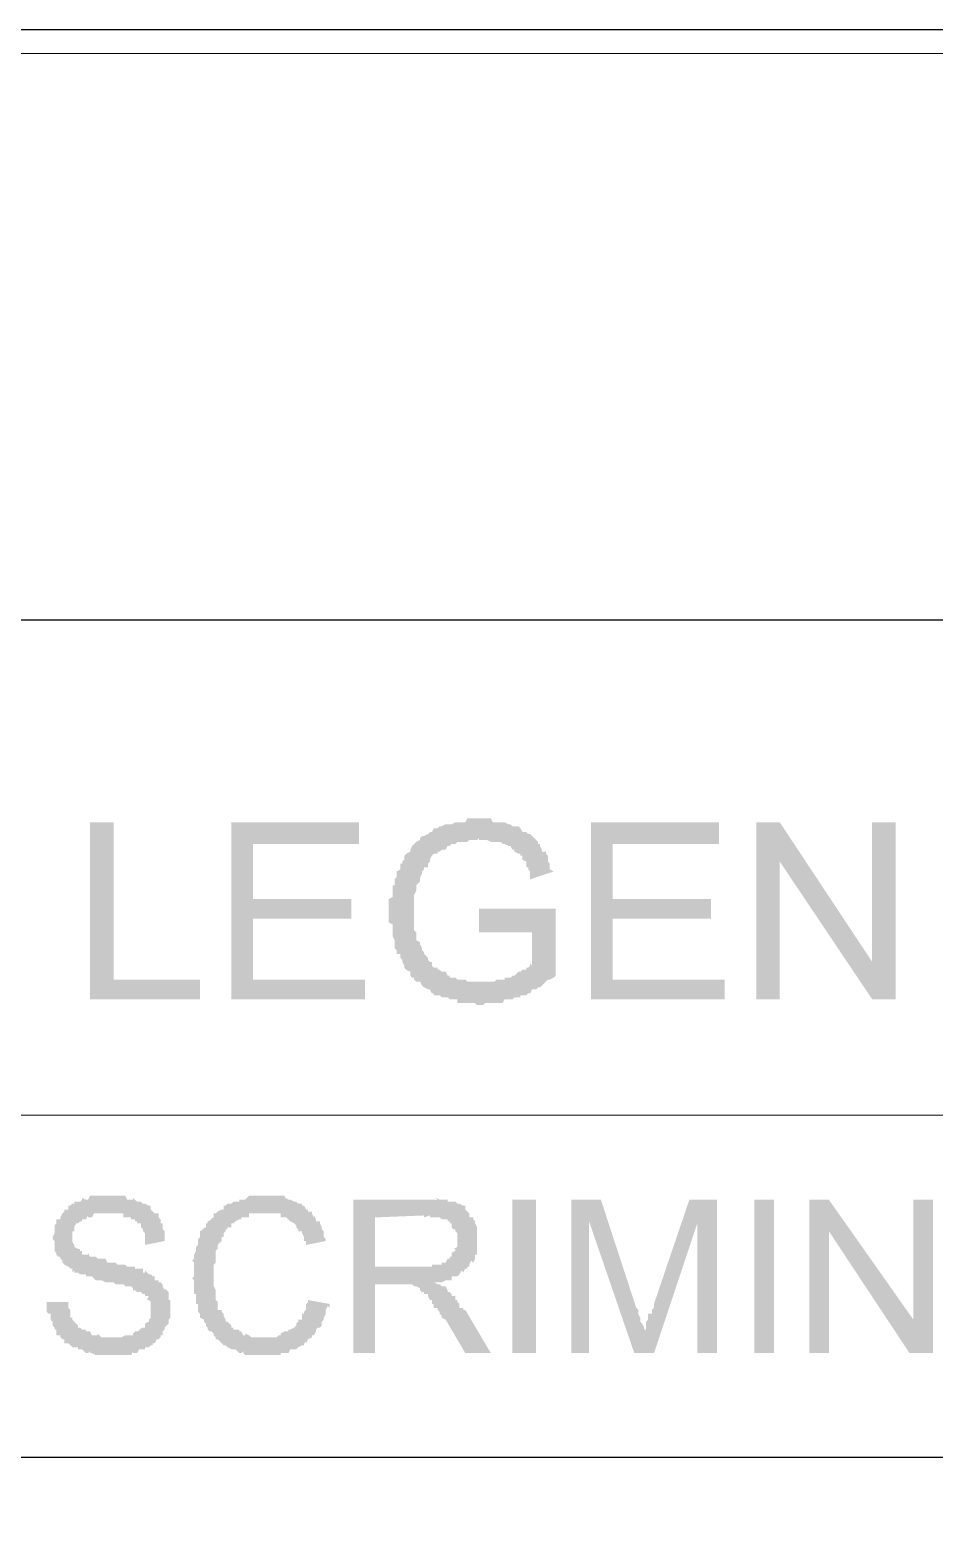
# Model space of a CAD drawing. Header units: millimetres. Extents: x 3240 to 3412, y 1366 to 1426.
# Drawn here: x 3314.237 to 3315.758, y 1423.119 to 1425.639 of the extents above; entities that cross this region are included whole.
import ezdxf
from ezdxf.xclip import XClip

# ---------------------------------------------------------------- set-up
doc = ezdxf.new("R2010")
doc.units = ezdxf.units.MM

# ---------------------------------------------------------------- blocks, each defined once
blk = doc.blocks.new('MFF24880')
at = {"color": 7, "linetype": 'Continuous', "lineweight": 5, "true_color": 0x000007}
blk.add_lwpolyline([(840.081, 0.132), (0, 0.132), (0, 271.14), (14.885, 297.139), (14.885, 594.08), (840.081, 594.08)], close=True, dxfattribs=at)

msp = doc.modelspace()

# ---------------------------------------------------------------- hatches: boundary and pattern name
at = {"true_color": 0x000007}
for points in [[(3314.3377, 1424.0085), (3314.3377, 1424.3062), (3314.3774, 1424.3062), (3314.3774, 1424.0416), (3314.5229, 1424.0416), (3314.5229, 1424.0085)], [(3314.5758, 1424.0085), (3314.5758, 1424.3062), (3314.7908, 1424.3062), (3314.7908, 1424.2698), (3314.6122, 1424.2698), (3314.6122, 1424.1772), (3314.7776, 1424.1772), (3314.7776, 1424.1442), (3314.6122, 1424.1442), (3314.6122, 1424.0416), (3314.8008, 1424.0416), (3314.8008, 1424.0085)], [(3314.9926, 1424.121), (3314.9926, 1424.1607), (3315.1216, 1424.1607), (3315.1216, 1424.0482), (3315.1183, 1424.0449), (3315.1117, 1424.0416), (3315.1084, 1424.0416), (3315.1051, 1424.0383), (3315.0985, 1424.0317), (3315.0951, 1424.0284), (3315.0918, 1424.0284), (3315.0885, 1424.0251), (3315.0819, 1424.0251), (3315.0786, 1424.0185), (3315.0753, 1424.0185), (3315.072, 1424.0151), (3315.0654, 1424.0151), (3315.0621, 1424.0151), (3315.0621, 1424.0118), (3315.0588, 1424.0118), (3315.0521, 1424.0118), (3315.0488, 1424.0085), (3315.0455, 1424.0085), (3315.0422, 1424.0085), (3315.0356, 1424.0085), (3315.0323, 1424.0019), (3315.029, 1424.0019), (3315.0224, 1424.0019), (3315.0191, 1424.0019), (3315.0158, 1424.0019), (3315.0125, 1424.0019), (3315.0058, 1424.0019), (3315.0025, 1424.0019), (3314.9992, 1423.9986), (3314.9926, 1423.9986), (3314.9893, 1423.9986), (3314.986, 1424.0019), (3314.9827, 1424.0019), (3314.9761, 1424.0019), (3314.9728, 1424.0019), (3314.9694, 1424.0019), (3314.9661, 1424.0019), (3314.9595, 1424.0019), (3314.9562, 1424.0019), (3314.9562, 1424.0085), (3314.9529, 1424.0085), (3314.9463, 1424.0085), (3314.943, 1424.0085), (3314.9397, 1424.0118), (3314.9364, 1424.0118), (3314.9298, 1424.0118), (3314.9264, 1424.0151), (3314.9231, 1424.0151), (3314.9165, 1424.0151), (3314.9165, 1424.0185), (3314.9132, 1424.0185), (3314.9099, 1424.0251), (3314.9066, 1424.0251), (3314.9, 1424.0284), (3314.8967, 1424.0317), (3314.8934, 1424.0383), (3314.8868, 1424.0383), (3314.8834, 1424.0416), (3314.8834, 1424.0449), (3314.8801, 1424.0449), (3314.8768, 1424.0482), (3314.8768, 1424.0548), (3314.8702, 1424.0581), (3314.8669, 1424.0615), (3314.8669, 1424.0648), (3314.8636, 1424.0714), (3314.8636, 1424.0747), (3314.8603, 1424.078), (3314.8603, 1424.0846), (3314.8537, 1424.0846), (3314.8537, 1424.0879), (3314.8537, 1424.0912), (3314.8504, 1424.0945), (3314.8504, 1424.1011), (3314.8504, 1424.1045), (3314.8504, 1424.1078), (3314.8471, 1424.1144), (3314.8471, 1424.1177), (3314.8471, 1424.121), (3314.8471, 1424.1243), (3314.8471, 1424.1309), (3314.8471, 1424.1342), (3314.8404, 1424.1375), (3314.8404, 1424.1442), (3314.8404, 1424.1475), (3314.8404, 1424.1508), (3314.8404, 1424.1541), (3314.8404, 1424.1607), (3314.8404, 1424.164), (3314.8404, 1424.1673), (3314.8404, 1424.1706), (3314.8404, 1424.1772), (3314.8471, 1424.1805), (3314.8471, 1424.1838), (3314.8471, 1424.1905), (3314.8471, 1424.1938), (3314.8471, 1424.1971), (3314.8471, 1424.2004), (3314.8504, 1424.2004), (3314.8504, 1424.207), (3314.8504, 1424.2103), (3314.8537, 1424.2136), (3314.8537, 1424.2202), (3314.8537, 1424.2235), (3314.8603, 1424.2268), (3314.8603, 1424.2302), (3314.8603, 1424.2368), (3314.8636, 1424.2368), (3314.8636, 1424.2401), (3314.8669, 1424.2434), (3314.8669, 1424.25), (3314.8702, 1424.2533), (3314.8768, 1424.2566), (3314.8768, 1424.2599), (3314.8801, 1424.2665), (3314.8834, 1424.2698), (3314.8868, 1424.2732), (3314.8934, 1424.2765), (3314.8934, 1424.2798), (3314.8967, 1424.2831), (3314.9, 1424.2831), (3314.9066, 1424.2864), (3314.9099, 1424.2897), (3314.9132, 1424.2897), (3314.9165, 1424.2963), (3314.9231, 1424.2963), (3314.9264, 1424.2996), (3314.9298, 1424.2996), (3314.9364, 1424.3029), (3314.9397, 1424.3029), (3314.943, 1424.3029), (3314.9463, 1424.3029), (3314.9529, 1424.3062), (3314.9562, 1424.3062), (3314.9595, 1424.3062), (3314.9661, 1424.3062), (3314.9694, 1424.3062), (3314.9728, 1424.3128), (3314.9761, 1424.3128), (3314.9827, 1424.3128), (3314.986, 1424.3128), (3314.9893, 1424.3128), (3314.9926, 1424.3128), (3314.9992, 1424.3128), (3315.0025, 1424.3128), (3315.0058, 1424.3128), (3315.0125, 1424.3128), (3315.0158, 1424.3062), (3315.0191, 1424.3062), (3315.0224, 1424.3062), (3315.029, 1424.3062), (3315.0323, 1424.3062), (3315.0356, 1424.3062), (3315.0422, 1424.3029), (3315.0389, 1424.3029), (3315.0455, 1424.3029), (3315.0488, 1424.2996), (3315.0521, 1424.2996), (3315.0588, 1424.2996), (3315.0621, 1424.2963), (3315.0654, 1424.2897), (3315.072, 1424.2897), (3315.0753, 1424.2864), (3315.0786, 1424.2864), (3315.0819, 1424.2831), (3315.0885, 1424.2765), (3315.0918, 1424.2732), (3315.0918, 1424.2698), (3315.0951, 1424.2698), (3315.0951, 1424.2665), (3315.0985, 1424.2599), (3315.0985, 1424.2566), (3315.1051, 1424.2566), (3315.1051, 1424.2533), (3315.1084, 1424.25), (3315.1084, 1424.2434), (3315.1084, 1424.2401), (3315.1117, 1424.2368), (3315.1117, 1424.2302), (3315.1117, 1424.2268), (3315.1183, 1424.2235), (3315.0786, 1424.2103), (3315.0786, 1424.2202), (3315.0786, 1424.2235), (3315.0753, 1424.2268), (3315.0753, 1424.2302), (3315.072, 1424.2302), (3315.072, 1424.2368), (3315.072, 1424.2401), (3315.0654, 1424.2434), (3315.0654, 1424.25), (3315.0621, 1424.25), (3315.0621, 1424.2533), (3315.0588, 1424.2533), (3315.0521, 1424.2566), (3315.0521, 1424.2599), (3315.0488, 1424.2599), (3315.0455, 1424.2665), (3315.0422, 1424.2665), (3315.0356, 1424.2698), (3315.0323, 1424.2698), (3315.029, 1424.2732), (3315.0224, 1424.2732), (3315.0191, 1424.2732), (3315.0158, 1424.2732), (3315.0125, 1424.2732), (3315.0058, 1424.2765), (3315.0025, 1424.2765), (3314.9992, 1424.2765), (3314.9926, 1424.2765), (3314.9926, 1424.2798), (3314.9893, 1424.2765), (3314.986, 1424.2765), (3314.9827, 1424.2765), (3314.9761, 1424.2765), (3314.9728, 1424.2732), (3314.9694, 1424.2732), (3314.9661, 1424.2732), (3314.9595, 1424.2732), (3314.9562, 1424.2732), (3314.9529, 1424.2698), (3314.9463, 1424.2698), (3314.943, 1424.2665), (3314.9397, 1424.2665), (3314.9364, 1424.2599), (3314.9298, 1424.2599), (3314.9264, 1424.2566), (3314.9231, 1424.2566), (3314.9231, 1424.2533), (3314.9165, 1424.2533), (3314.9132, 1424.25), (3314.9099, 1424.2434), (3314.9099, 1424.2401), (3314.9066, 1424.2368), (3314.9066, 1424.2302), (3314.9, 1424.2302), (3314.9, 1424.2268), (3314.8967, 1424.2235), (3314.8967, 1424.2202), (3314.8934, 1424.2136), (3314.8934, 1424.2103), (3314.8934, 1424.207), (3314.8868, 1424.2004), (3314.8868, 1424.1971), (3314.8868, 1424.1938), (3314.8868, 1424.1905), (3314.8834, 1424.1838), (3314.8834, 1424.1805), (3314.8834, 1424.1772), (3314.8834, 1424.1706), (3314.8834, 1424.1673), (3314.8834, 1424.164), (3314.8834, 1424.1607), (3314.8834, 1424.1541), (3314.8834, 1424.1508), (3314.8834, 1424.1475), (3314.8834, 1424.1442), (3314.8834, 1424.1375), (3314.8834, 1424.1342), (3314.8834, 1424.1309), (3314.8834, 1424.1243), (3314.8868, 1424.121), (3314.8868, 1424.1177), (3314.8868, 1424.1144), (3314.8868, 1424.1078), (3314.8934, 1424.1045), (3314.8934, 1424.1011), (3314.8967, 1424.0945), (3314.8967, 1424.0912), (3314.9, 1424.0879), (3314.9, 1424.0846), (3314.9066, 1424.078), (3314.9066, 1424.0747), (3314.9099, 1424.0714), (3314.9132, 1424.0714), (3314.9132, 1424.0648), (3314.9165, 1424.0615), (3314.9231, 1424.0615), (3314.9231, 1424.0581), (3314.9264, 1424.0581), (3314.9298, 1424.0548), (3314.9364, 1424.0548), (3314.9397, 1424.0482), (3314.943, 1424.0482), (3314.943, 1424.0449), (3314.9463, 1424.0449), (3314.9529, 1424.0449), (3314.9562, 1424.0416), (3314.9595, 1424.0416), (3314.9661, 1424.0416), (3314.9694, 1424.0416), (3314.9728, 1424.0383), (3314.9761, 1424.0383), (3314.9827, 1424.0383), (3314.986, 1424.0383), (3314.9893, 1424.0383), (3314.9926, 1424.0383), (3314.9992, 1424.0383), (3315.0025, 1424.0383), (3315.0058, 1424.0383), (3315.0125, 1424.0383), (3315.0158, 1424.0383), (3315.0191, 1424.0383), (3315.0224, 1424.0416), (3315.029, 1424.0416), (3315.0323, 1424.0416), (3315.0356, 1424.0416), (3315.0356, 1424.0449), (3315.0422, 1424.0449), (3315.0455, 1424.0449), (3315.0488, 1424.0482), (3315.0521, 1424.0482), (3315.0588, 1424.0548), (3315.0621, 1424.0548), (3315.0654, 1424.0581), (3315.072, 1424.0581), (3315.072, 1424.0615), (3315.0753, 1424.0615), (3315.0786, 1424.0648), (3315.0786, 1424.0681), (3315.0819, 1424.0648), (3315.0819, 1424.121)], [(3315.1811, 1424.0085), (3315.1811, 1424.3062), (3315.3962, 1424.3062), (3315.3962, 1424.2698), (3315.2175, 1424.2698), (3315.2175, 1424.1772), (3315.3829, 1424.1772), (3315.3829, 1424.1442), (3315.2175, 1424.1442), (3315.2175, 1424.0416), (3315.4061, 1424.0416), (3315.4061, 1424.0085)], [(3315.459, 1424.0085), (3315.459, 1424.3062), (3315.4987, 1424.3062), (3315.6542, 1424.0714), (3315.6542, 1424.3062), (3315.6939, 1424.3062), (3315.6939, 1424.0085), (3315.6542, 1424.0085), (3315.4987, 1424.2401), (3315.4987, 1424.0085)], [(3314.2649, 1423.4991), (3314.3013, 1423.4991), (3314.3013, 1423.4958), (3314.3013, 1423.4892), (3314.298, 1423.4925), (3314.3046, 1423.4859), (3314.3046, 1423.4826), (3314.3046, 1423.4793), (3314.3046, 1423.4727), (3314.3079, 1423.4727), (3314.3079, 1423.4694), (3314.3112, 1423.4661), (3314.3178, 1423.4594), (3314.3178, 1423.4561), (3314.3211, 1423.4561), (3314.3244, 1423.4528), (3314.331, 1423.4528), (3314.331, 1423.4495), (3314.3344, 1423.4495), (3314.3377, 1423.4495), (3314.341, 1423.4429), (3314.3476, 1423.4429), (3314.3509, 1423.4429), (3314.3509, 1423.4462), (3314.3542, 1423.4429), (3314.3575, 1423.4396), (3314.3641, 1423.4396), (3314.3674, 1423.4396), (3314.3707, 1423.4396), (3314.3774, 1423.4396), (3314.374, 1423.4396), (3314.3807, 1423.4396), (3314.384, 1423.4396), (3314.3873, 1423.4396), (3314.3939, 1423.4396), (3314.3906, 1423.4396), (3314.3972, 1423.4429), (3314.4005, 1423.4429), (3314.4071, 1423.4429), (3314.4104, 1423.4429), (3314.4104, 1423.4462), (3314.4137, 1423.4495), (3314.417, 1423.4495), (3314.4237, 1423.4528), (3314.4204, 1423.4528), (3314.427, 1423.4561), (3314.4303, 1423.4561), (3314.4303, 1423.4594), (3314.4303, 1423.4627), (3314.4369, 1423.4661), (3314.4369, 1423.4694), (3314.4402, 1423.4727), (3314.4402, 1423.476), (3314.4402, 1423.4793), (3314.4402, 1423.4826), (3314.4402, 1423.4859), (3314.4402, 1423.4892), (3314.4402, 1423.4958), (3314.4402, 1423.4991), (3314.4369, 1423.5024), (3314.4336, 1423.5024), (3314.4369, 1423.5091), (3314.4303, 1423.5091), (3314.4303, 1423.5124), (3314.427, 1423.5124), (3314.4237, 1423.5157), (3314.417, 1423.5157), (3314.4137, 1423.519), (3314.4104, 1423.519), (3314.4104, 1423.5223), (3314.4071, 1423.5256), (3314.4038, 1423.5256), (3314.4005, 1423.5256), (3314.3972, 1423.5256), (3314.3939, 1423.5289), (3314.3873, 1423.5289), (3314.384, 1423.5289), (3314.3807, 1423.5289), (3314.3774, 1423.5322), (3314.3707, 1423.5322), (3314.3641, 1423.5322), (3314.3575, 1423.5355), (3314.3542, 1423.5355), (3314.3509, 1423.5355), (3314.3476, 1423.5355), (3314.341, 1423.5421), (3314.3377, 1423.5421), (3314.3344, 1423.5421), (3314.331, 1423.5421), (3314.331, 1423.5454), (3314.3244, 1423.5454), (3314.3211, 1423.5454), (3314.3178, 1423.5487), (3314.3112, 1423.5487), (3314.3112, 1423.5521), (3314.3079, 1423.5487), (3314.3079, 1423.5554), (3314.3046, 1423.5554), (3314.3013, 1423.5587), (3314.2947, 1423.562), (3314.2914, 1423.5653), (3314.2914, 1423.5686), (3314.288, 1423.5719), (3314.288, 1423.5752), (3314.2847, 1423.5752), (3314.2814, 1423.5785), (3314.2814, 1423.5818), (3314.2781, 1423.5851), (3314.2781, 1423.5884), (3314.2781, 1423.5917), (3314.2781, 1423.5951), (3314.2781, 1423.6017), (3314.2748, 1423.605), (3314.2748, 1423.6083), (3314.2781, 1423.6149), (3314.2781, 1423.6182), (3314.2781, 1423.6215), (3314.2781, 1423.6248), (3314.2781, 1423.6281), (3314.2814, 1423.6314), (3314.2814, 1423.6347), (3314.2814, 1423.6381), (3314.288, 1423.6381), (3314.288, 1423.6414), (3314.2914, 1423.648), (3314.2947, 1423.6513), (3314.2947, 1423.6546), (3314.3013, 1423.6546), (3314.3013, 1423.6612), (3314.3046, 1423.6612), (3314.3079, 1423.6645), (3314.3112, 1423.6645), (3314.3112, 1423.6678), (3314.3178, 1423.6678), (3314.3211, 1423.6678), (3314.3244, 1423.6711), (3314.3244, 1423.6744), (3314.331, 1423.6711), (3314.3344, 1423.6711), (3314.3377, 1423.6778), (3314.341, 1423.6778), (3314.3476, 1423.6778), (3314.3509, 1423.6778), (3314.3542, 1423.6778), (3314.3575, 1423.6778), (3314.3641, 1423.6778), (3314.3674, 1423.6778), (3314.3707, 1423.6778), (3314.3774, 1423.6778), (3314.3807, 1423.6778), (3314.384, 1423.6778), (3314.3873, 1423.6778), (3314.3939, 1423.6778), (3314.3972, 1423.6778), (3314.4005, 1423.6711), (3314.4071, 1423.6711), (3314.4104, 1423.6711), (3314.4104, 1423.6744), (3314.4137, 1423.6711), (3314.417, 1423.6678), (3314.4237, 1423.6678), (3314.427, 1423.6645), (3314.4303, 1423.6645), (3314.4369, 1423.6612), (3314.4402, 1423.6612), (3314.4402, 1423.6546), (3314.4435, 1423.6513), (3314.4468, 1423.648), (3314.4534, 1423.648), (3314.4534, 1423.6414), (3314.4501, 1423.6447), (3314.4567, 1423.6381), (3314.4567, 1423.6347), (3314.4567, 1423.6314), (3314.46, 1423.6314), (3314.46, 1423.6248), (3314.46, 1423.6215), (3314.4634, 1423.6182), (3314.4634, 1423.6149), (3314.4634, 1423.6083), (3314.4634, 1423.605), (3314.4634, 1423.6017), (3314.4303, 1423.5951), (3314.4303, 1423.6017), (3314.4303, 1423.605), (3314.4303, 1423.6083), (3314.4303, 1423.6149), (3314.427, 1423.6182), (3314.427, 1423.6215), (3314.4237, 1423.6248), (3314.4237, 1423.6314), (3314.417, 1423.6314), (3314.417, 1423.6347), (3314.4137, 1423.6347), (3314.4137, 1423.6381), (3314.4104, 1423.6381), (3314.4071, 1423.6381), (3314.4071, 1423.6414), (3314.4005, 1423.6414), (3314.3972, 1423.6414), (3314.3939, 1423.6414), (3314.3939, 1423.648), (3314.3873, 1423.648), (3314.384, 1423.648), (3314.3807, 1423.648), (3314.3774, 1423.648), (3314.3707, 1423.648), (3314.3674, 1423.648), (3314.3641, 1423.648), (3314.3575, 1423.648), (3314.3542, 1423.648), (3314.3509, 1423.648), (3314.3476, 1423.648), (3314.3443, 1423.648), (3314.341, 1423.6414), (3314.3377, 1423.6414), (3314.3344, 1423.6414), (3314.3344, 1423.6447), (3314.331, 1423.6381), (3314.3244, 1423.6381), (3314.3244, 1423.6347), (3314.3211, 1423.6347), (3314.3178, 1423.6314), (3314.3145, 1423.6314), (3314.3112, 1423.6248), (3314.3112, 1423.6215), (3314.3112, 1423.6182), (3314.3079, 1423.6182), (3314.3079, 1423.6149), (3314.3079, 1423.6083), (3314.3079, 1423.605), (3314.3079, 1423.6017), (3314.3112, 1423.5951), (3314.3112, 1423.5984), (3314.3112, 1423.5917), (3314.3178, 1423.5884), (3314.3145, 1423.5884), (3314.3211, 1423.5884), (3314.3211, 1423.5851), (3314.3244, 1423.5851), (3314.3244, 1423.5785), (3314.331, 1423.5785), (3314.3344, 1423.5785), (3314.3344, 1423.5818), (3314.3377, 1423.5752), (3314.341, 1423.5752), (3314.3476, 1423.5752), (3314.3509, 1423.5719), (3314.3542, 1423.5719), (3314.3575, 1423.5719), (3314.3641, 1423.5719), (3314.3674, 1423.5653), (3314.3707, 1423.5653), (3314.3774, 1423.5653), (3314.3807, 1423.5653), (3314.384, 1423.562), (3314.3873, 1423.562), (3314.3939, 1423.562), (3314.3972, 1423.562), (3314.4005, 1423.5587), (3314.4071, 1423.5587), (3314.4104, 1423.5587), (3314.4137, 1423.5587), (3314.4137, 1423.5554), (3314.417, 1423.5554), (3314.4237, 1423.5554), (3314.4204, 1423.5554), (3314.427, 1423.5554), (3314.427, 1423.5487), (3314.4303, 1423.5487), (3314.4303, 1423.5521), (3314.4369, 1423.5454), (3314.4402, 1423.5454), (3314.4435, 1423.5421), (3314.4468, 1423.5421), (3314.4468, 1423.5355), (3314.4534, 1423.5355), (3314.4534, 1423.5322), (3314.4567, 1423.5322), (3314.46, 1423.5289), (3314.46, 1423.5256), (3314.4634, 1423.519), (3314.4634, 1423.5223), (3314.47, 1423.5157), (3314.47, 1423.5124), (3314.47, 1423.5091), (3314.47, 1423.5024), (3314.4733, 1423.5024), (3314.4733, 1423.4991), (3314.4733, 1423.4958), (3314.4733, 1423.4892), (3314.4733, 1423.4859), (3314.4733, 1423.4826), (3314.4733, 1423.4793), (3314.4733, 1423.4727), (3314.47, 1423.4694), (3314.47, 1423.4661), (3314.47, 1423.4594), (3314.47, 1423.4627), (3314.4634, 1423.4561), (3314.4634, 1423.4528), (3314.46, 1423.4495), (3314.46, 1423.4429), (3314.4567, 1423.4429), (3314.4567, 1423.4396), (3314.4534, 1423.4363), (3314.4501, 1423.4363), (3314.4468, 1423.4297), (3314.4435, 1423.4297), (3314.4435, 1423.4264), (3314.4402, 1423.4264), (3314.4369, 1423.4231), (3314.4303, 1423.4231), (3314.4303, 1423.4197), (3314.427, 1423.4197), (3314.4237, 1423.4197), (3314.4204, 1423.4197), (3314.417, 1423.4131), (3314.4137, 1423.4131), (3314.4104, 1423.4131), (3314.4104, 1423.4164), (3314.4071, 1423.4098), (3314.4005, 1423.4098), (3314.3972, 1423.4098), (3314.3939, 1423.4098), (3314.3873, 1423.4098), (3314.384, 1423.4098), (3314.3807, 1423.4098), (3314.3774, 1423.4098), (3314.3707, 1423.4098), (3314.3674, 1423.4098), (3314.3641, 1423.4098), (3314.3575, 1423.4098), (3314.3542, 1423.4098), (3314.3509, 1423.4098), (3314.3476, 1423.4098), (3314.341, 1423.4131), (3314.3377, 1423.4131), (3314.3377, 1423.4164), (3314.3344, 1423.4131), (3314.331, 1423.4131), (3314.3244, 1423.4197), (3314.3211, 1423.4197), (3314.3178, 1423.4197), (3314.3178, 1423.4231), (3314.3112, 1423.4231), (3314.3079, 1423.4231), (3314.3046, 1423.4264), (3314.3013, 1423.4297), (3314.2947, 1423.4297), (3314.2947, 1423.4363), (3314.2914, 1423.4363), (3314.288, 1423.4396), (3314.288, 1423.4429), (3314.2814, 1423.4429), (3314.2814, 1423.4495), (3314.2814, 1423.4528), (3314.2781, 1423.4528), (3314.2781, 1423.4561), (3314.2748, 1423.4594), (3314.2748, 1423.4661), (3314.2715, 1423.4694), (3314.2715, 1423.4727), (3314.2715, 1423.4793), (3314.2682, 1423.4793), (3314.2649, 1423.4826), (3314.2649, 1423.4859), (3314.2649, 1423.4892), (3314.2649, 1423.4958)], [(3314.7048, 1423.5024), (3314.7412, 1423.4958), (3314.7412, 1423.4892), (3314.7379, 1423.4925), (3314.7346, 1423.4859), (3314.7346, 1423.4826), (3314.7346, 1423.4793), (3314.7313, 1423.4727), (3314.7313, 1423.4694), (3314.728, 1423.4661), (3314.728, 1423.4594), (3314.7247, 1423.4561), (3314.7214, 1423.4561), (3314.7181, 1423.4528), (3314.7181, 1423.4495), (3314.7147, 1423.4429), (3314.7114, 1423.4429), (3314.7114, 1423.4396), (3314.7048, 1423.4363), (3314.7015, 1423.4297), (3314.7015, 1423.433), (3314.6982, 1423.4297), (3314.6982, 1423.4264), (3314.6949, 1423.4264), (3314.6883, 1423.4231), (3314.685, 1423.4197), (3314.6817, 1423.4197), (3314.6751, 1423.4197), (3314.6717, 1423.4131), (3314.6684, 1423.4131), (3314.6651, 1423.4131), (3314.6585, 1423.4131), (3314.6585, 1423.4098), (3314.6552, 1423.4098), (3314.6519, 1423.4098), (3314.6486, 1423.4098), (3314.642, 1423.4098), (3314.6387, 1423.4098), (3314.6354, 1423.4098), (3314.6321, 1423.4098), (3314.6287, 1423.4098), (3314.6254, 1423.4098), (3314.6221, 1423.4098), (3314.6188, 1423.4098), (3314.6122, 1423.4098), (3314.6089, 1423.4098), (3314.6056, 1423.4098), (3314.599, 1423.4098), (3314.5957, 1423.4131), (3314.5957, 1423.4164), (3314.5924, 1423.4131), (3314.5891, 1423.4131), (3314.5824, 1423.4197), (3314.5791, 1423.4197), (3314.5758, 1423.4197), (3314.5692, 1423.4231), (3314.5659, 1423.4264), (3314.5626, 1423.4264), (3314.5593, 1423.4297), (3314.556, 1423.433), (3314.5527, 1423.4363), (3314.5494, 1423.4363), (3314.5494, 1423.4396), (3314.5461, 1423.4429), (3314.5461, 1423.4462), (3314.5427, 1423.4495), (3314.5394, 1423.4495), (3314.5361, 1423.4528), (3314.5361, 1423.4561), (3314.5328, 1423.4594), (3314.5328, 1423.4627), (3314.5295, 1423.4661), (3314.5295, 1423.4694), (3314.5229, 1423.4727), (3314.5229, 1423.4793), (3314.5196, 1423.4826), (3314.5196, 1423.4859), (3314.5196, 1423.4892), (3314.5196, 1423.4958), (3314.5163, 1423.4958), (3314.5163, 1423.4991), (3314.5163, 1423.5024), (3314.5163, 1423.5091), (3314.5163, 1423.5124), (3314.513, 1423.5124), (3314.513, 1423.5157), (3314.513, 1423.519), (3314.513, 1423.5256), (3314.513, 1423.5289), (3314.513, 1423.5322), (3314.513, 1423.5355), (3314.5097, 1423.5388), (3314.513, 1423.5421), (3314.513, 1423.5454), (3314.513, 1423.5487), (3314.513, 1423.5554), (3314.513, 1423.5587), (3314.513, 1423.562), (3314.513, 1423.5653), (3314.5097, 1423.5686), (3314.513, 1423.5719), (3314.513, 1423.5752), (3314.513, 1423.5785), (3314.5163, 1423.5851), (3314.5163, 1423.5884), (3314.5163, 1423.5917), (3314.5196, 1423.5951), (3314.5196, 1423.6017), (3314.5196, 1423.605), (3314.5229, 1423.6083), (3314.5229, 1423.6149), (3314.5229, 1423.6182), (3314.5295, 1423.6215), (3314.5262, 1423.6215), (3314.5328, 1423.6248), (3314.5328, 1423.6314), (3314.5361, 1423.6314), (3314.5361, 1423.6347), (3314.5427, 1423.6381), (3314.5394, 1423.6381), (3314.5461, 1423.6414), (3314.5461, 1423.648), (3314.5494, 1423.648), (3314.5527, 1423.6513), (3314.5593, 1423.6546), (3314.5626, 1423.6546), (3314.5626, 1423.6612), (3314.5659, 1423.6612), (3314.5692, 1423.6645), (3314.5758, 1423.6645), (3314.5791, 1423.6678), (3314.5824, 1423.6678), (3314.5891, 1423.6678), (3314.5891, 1423.6711), (3314.5924, 1423.6711), (3314.5957, 1423.6711), (3314.599, 1423.6711), (3314.6056, 1423.6778), (3314.6089, 1423.6778), (3314.6122, 1423.6778), (3314.6188, 1423.6778), (3314.6221, 1423.6778), (3314.6254, 1423.6778), (3314.6287, 1423.6778), (3314.6354, 1423.6778), (3314.6321, 1423.6778), (3314.6387, 1423.6778), (3314.642, 1423.6778), (3314.6486, 1423.6778), (3314.6453, 1423.6778), (3314.6519, 1423.6778), (3314.6552, 1423.6778), (3314.6585, 1423.6778), (3314.6651, 1423.6778), (3314.6684, 1423.6711), (3314.6684, 1423.6744), (3314.6717, 1423.6711), (3314.6751, 1423.6711), (3314.6817, 1423.6678), (3314.685, 1423.6678), (3314.6883, 1423.6645), (3314.6949, 1423.6645), (3314.6949, 1423.6612), (3314.6982, 1423.6612), (3314.7015, 1423.6546), (3314.7048, 1423.6546), (3314.7048, 1423.6513), (3314.7114, 1423.6513), (3314.7114, 1423.648), (3314.7147, 1423.6414), (3314.7147, 1423.6447), (3314.7181, 1423.6381), (3314.7181, 1423.6347), (3314.7247, 1423.6347), (3314.7247, 1423.6314), (3314.728, 1423.6248), (3314.728, 1423.6281), (3314.728, 1423.6215), (3314.7313, 1423.6182), (3314.7313, 1423.6149), (3314.7313, 1423.6083), (3314.7346, 1423.605), (3314.7346, 1423.6017), (3314.7015, 1423.5951), (3314.7015, 1423.6017), (3314.6982, 1423.6017), (3314.6982, 1423.605), (3314.6982, 1423.6083), (3314.6949, 1423.6149), (3314.6949, 1423.6182), (3314.6883, 1423.6182), (3314.6883, 1423.6215), (3314.685, 1423.6248), (3314.685, 1423.6281), (3314.6817, 1423.6314), (3314.6751, 1423.6347), (3314.6717, 1423.6381), (3314.6684, 1423.6414), (3314.6651, 1423.6414), (3314.6585, 1423.6414), (3314.6585, 1423.648), (3314.6552, 1423.648), (3314.6519, 1423.648), (3314.6486, 1423.648), (3314.642, 1423.648), (3314.6387, 1423.648), (3314.6354, 1423.648), (3314.6321, 1423.648), (3314.6287, 1423.648), (3314.6254, 1423.648), (3314.6221, 1423.648), (3314.6188, 1423.648), (3314.6122, 1423.648), (3314.6089, 1423.648), (3314.6056, 1423.648), (3314.6056, 1423.6414), (3314.599, 1423.6414), (3314.5957, 1423.6414), (3314.5924, 1423.6414), (3314.5924, 1423.6381), (3314.5891, 1423.6381), (3314.5824, 1423.6347), (3314.5791, 1423.6314), (3314.5758, 1423.6314), (3314.5758, 1423.6248), (3314.5692, 1423.6248), (3314.5692, 1423.6215), (3314.5659, 1423.6215), (3314.5659, 1423.6182), (3314.5626, 1423.6149), (3314.5626, 1423.6083), (3314.5593, 1423.6083), (3314.5593, 1423.605), (3314.5593, 1423.6017), (3314.5527, 1423.5951), (3314.5527, 1423.5984), (3314.5527, 1423.5917), (3314.5527, 1423.5884), (3314.5494, 1423.5851), (3314.5494, 1423.5785), (3314.5494, 1423.5752), (3314.5494, 1423.5719), (3314.5494, 1423.5653), (3314.5461, 1423.562), (3314.5461, 1423.5587), (3314.5461, 1423.5554), (3314.5461, 1423.5487), (3314.5461, 1423.5454), (3314.5461, 1423.5421), (3314.5461, 1423.5355), (3314.5461, 1423.5322), (3314.5461, 1423.5289), (3314.5461, 1423.5256), (3314.5494, 1423.519), (3314.5494, 1423.5157), (3314.5494, 1423.5124), (3314.5494, 1423.5091), (3314.5494, 1423.5024), (3314.5527, 1423.4991), (3314.5527, 1423.4958), (3314.5527, 1423.4892), (3314.5527, 1423.4925), (3314.5527, 1423.4859), (3314.5593, 1423.4859), (3314.5593, 1423.4826), (3314.5626, 1423.4793), (3314.5626, 1423.4727), (3314.5626, 1423.476), (3314.5659, 1423.4694), (3314.5659, 1423.4661), (3314.5692, 1423.4661), (3314.5758, 1423.4594), (3314.5758, 1423.4561), (3314.5791, 1423.4561), (3314.5791, 1423.4528), (3314.5824, 1423.4528), (3314.5891, 1423.4528), (3314.5891, 1423.4495), (3314.5924, 1423.4495), (3314.5957, 1423.4429), (3314.599, 1423.4429), (3314.599, 1423.4462), (3314.6056, 1423.4429), (3314.6089, 1423.4396), (3314.6122, 1423.4396), (3314.6188, 1423.4396), (3314.6155, 1423.4396), (3314.6221, 1423.4396), (3314.6254, 1423.4396), (3314.6287, 1423.4396), (3314.6354, 1423.4396), (3314.6387, 1423.4396), (3314.642, 1423.4396), (3314.6486, 1423.4396), (3314.6453, 1423.4396), (3314.6519, 1423.4396), (3314.6552, 1423.4429), (3314.6585, 1423.4429), (3314.6585, 1423.4462), (3314.6651, 1423.4495), (3314.6684, 1423.4495), (3314.6717, 1423.4495), (3314.6717, 1423.4528), (3314.6751, 1423.4528), (3314.6817, 1423.4561), (3314.685, 1423.4594), (3314.685, 1423.4627), (3314.6883, 1423.4661), (3314.6883, 1423.4694), (3314.6949, 1423.4694), (3314.6949, 1423.4727), (3314.6949, 1423.4793), (3314.6982, 1423.4793), (3314.6982, 1423.4826), (3314.7015, 1423.4859), (3314.7015, 1423.4892), (3314.7015, 1423.4958), (3314.7048, 1423.4991)], [(3315.0488, 1423.6711), (3315.0488, 1423.4131), (3315.0885, 1423.4131), (3315.0885, 1423.6711)], [(3315.1481, 1423.4131), (3315.1481, 1423.6711), (3315.1977, 1423.6711), (3315.2572, 1423.4892), (3315.2605, 1423.4859), (3315.2605, 1423.4826), (3315.2605, 1423.4793), (3315.2638, 1423.4727), (3315.2638, 1423.4694), (3315.2638, 1423.4661), (3315.2705, 1423.4594), (3315.2672, 1423.4627), (3315.2705, 1423.4561), (3315.2705, 1423.4528), (3315.2672, 1423.4528), (3315.2738, 1423.4528), (3315.2738, 1423.4561), (3315.2738, 1423.4594), (3315.2738, 1423.4627), (3315.2738, 1423.4661), (3315.2771, 1423.4694), (3315.2771, 1423.4727), (3315.2771, 1423.4793), (3315.2837, 1423.4793), (3315.2837, 1423.4826), (3315.2837, 1423.4859), (3315.287, 1423.4892), (3315.287, 1423.4958), (3315.3465, 1423.6711), (3315.3928, 1423.6711), (3315.3928, 1423.4131), (3315.3598, 1423.4131), (3315.3598, 1423.6314), (3315.287, 1423.4131), (3315.2539, 1423.4131), (3315.1778, 1423.6347), (3315.1778, 1423.4131)], [(3315.4557, 1423.6711), (3315.4557, 1423.4131), (3315.4888, 1423.4131), (3315.4888, 1423.6711)], [(3315.5483, 1423.4131), (3315.5483, 1423.6711), (3315.5814, 1423.6711), (3315.7236, 1423.4694), (3315.7236, 1423.6711), (3315.7567, 1423.6711), (3315.7567, 1423.4131), (3315.717, 1423.4131), (3315.5814, 1423.6182), (3315.5814, 1423.4131)]]:
    msp.add_hatch(color=7, dxfattribs=at).paths.add_polyline_path(points)
h = msp.add_hatch(color=7, dxfattribs=at)
h.paths.add_polyline_path([(3314.7809, 1423.4131), (3314.7809, 1423.6711), (3314.8967, 1423.6711), (3314.9066, 1423.6711), (3314.9099, 1423.6711), (3314.9132, 1423.6711), (3314.9165, 1423.6711), (3314.9231, 1423.6711), (3314.9198, 1423.6744), (3314.9264, 1423.6711), (3314.9298, 1423.6711), (3314.9364, 1423.6711), (3314.9397, 1423.6711), (3314.9397, 1423.6678), (3314.943, 1423.6678), (3314.9463, 1423.6678), (3314.9529, 1423.6678), (3314.9562, 1423.6645), (3314.9595, 1423.6645), (3314.9661, 1423.6612), (3314.9694, 1423.6612), (3314.9694, 1423.6546), (3314.9728, 1423.6513), (3314.9761, 1423.648), (3314.9761, 1423.6414), (3314.9827, 1423.6414), (3314.9827, 1423.6381), (3314.986, 1423.6347), (3314.986, 1423.6314), (3314.9893, 1423.6248), (3314.9893, 1423.6215), (3314.9893, 1423.6182), (3314.9893, 1423.6149), (3314.9893, 1423.6083), (3314.9893, 1423.605), (3314.9893, 1423.6017), (3314.9893, 1423.5951), (3314.9893, 1423.5917), (3314.9893, 1423.5884), (3314.9893, 1423.5851), (3314.9893, 1423.5785), (3314.986, 1423.5785), (3314.986, 1423.5752), (3314.986, 1423.5719), (3314.9827, 1423.5653), (3314.9794, 1423.5686), (3314.9761, 1423.562), (3314.9761, 1423.5587), (3314.9728, 1423.5587), (3314.9728, 1423.5554), (3314.9694, 1423.5554), (3314.9661, 1423.5487), (3314.9628, 1423.5521), (3314.9595, 1423.5454), (3314.9562, 1423.5421), (3314.9529, 1423.5421), (3314.9463, 1423.5421), (3314.9463, 1423.5355), (3314.943, 1423.5355), (3314.9397, 1423.5355), (3314.9364, 1423.5355), (3314.9298, 1423.5322), (3314.9264, 1423.5322), (3314.9231, 1423.5322), (3314.9165, 1423.5322), (3314.9231, 1423.5289), (3314.9264, 1423.5289), (3314.9298, 1423.5256), (3314.9364, 1423.5256), (3314.9397, 1423.519), (3314.9397, 1423.5223), (3314.9397, 1423.5157), (3314.943, 1423.5157), (3314.9463, 1423.5124), (3314.9463, 1423.5091), (3314.9529, 1423.5091), (3314.9529, 1423.5024), (3314.9562, 1423.5024), (3314.9562, 1423.4991), (3314.9595, 1423.4958), (3314.9595, 1423.4892), (3314.9661, 1423.4892), (3314.9661, 1423.4859), (3314.9694, 1423.4859), (3315.0125, 1423.4131), (3314.9694, 1423.4131), (3314.9364, 1423.4694), (3314.9298, 1423.4727), (3314.9298, 1423.476), (3314.9264, 1423.4793), (3314.9264, 1423.4826), (3314.9231, 1423.4859), (3314.9231, 1423.4892), (3314.9165, 1423.4892), (3314.9165, 1423.4958), (3314.9132, 1423.4958), (3314.9132, 1423.4991), (3314.9132, 1423.5024), (3314.9099, 1423.5024), (3314.9066, 1423.5091), (3314.9066, 1423.5124), (3314.9, 1423.5124), (3314.9, 1423.5157), (3314.8967, 1423.5157), (3314.8934, 1423.519), (3314.8934, 1423.5223), (3314.8868, 1423.5256), (3314.8834, 1423.5256), (3314.8801, 1423.5289), (3314.8768, 1423.5289), (3314.8735, 1423.5289), (3314.8702, 1423.5289), (3314.8669, 1423.5289), (3314.8636, 1423.5289), (3314.8603, 1423.5289), (3314.857, 1423.5289), (3314.8173, 1423.5289), (3314.8173, 1423.4131)])
h.paths.add_polyline_path([(3314.8173, 1423.5587), (3314.8934, 1423.5587), (3314.8967, 1423.5587), (3314.9, 1423.5587), (3314.9066, 1423.5587), (3314.9099, 1423.5587), (3314.9132, 1423.5587), (3314.9132, 1423.562), (3314.9165, 1423.562), (3314.9231, 1423.562), (3314.9264, 1423.562), (3314.9298, 1423.562), (3314.9298, 1423.5653), (3314.9364, 1423.5653), (3314.9397, 1423.5719), (3314.943, 1423.5719), (3314.943, 1423.5752), (3314.9463, 1423.5752), (3314.9463, 1423.5785), (3314.9463, 1423.5818), (3314.9529, 1423.5851), (3314.9529, 1423.5884), (3314.9496, 1423.5884), (3314.9562, 1423.5917), (3314.9562, 1423.5951), (3314.9562, 1423.6017), (3314.9562, 1423.605), (3314.9562, 1423.6083), (3314.9562, 1423.6149), (3314.9529, 1423.6182), (3314.9529, 1423.6215), (3314.9496, 1423.6215), (3314.9463, 1423.6248), (3314.9463, 1423.6314), (3314.943, 1423.6314), (3314.943, 1423.6347), (3314.9397, 1423.6347), (3314.9397, 1423.6381), (3314.9364, 1423.6381), (3314.9298, 1423.6381), (3314.9264, 1423.6414), (3314.9231, 1423.6414), (3314.9165, 1423.6414), (3314.9132, 1423.6414), (3314.9099, 1423.6414), (3314.9099, 1423.6447), (3314.9, 1423.6414), (3314.9, 1423.6447), (3314.8173, 1423.6414)])

# ---------------------------------------------------------------- linework, layer by layer
at = {"color": 7, "linetype": 'Continuous', "lineweight": 5, "true_color": 0x000007}
msp.add_lwpolyline([(3240.5242, 1366.2908), (3324.4496, 1366.2908), (3324.4496, 1425.5996), (3240.5242, 1425.5996)], close=True, dxfattribs=at)
at = {"color": 7, "linetype": 'Continuous', "lineweight": 25, "true_color": 0x000007}
msp.add_lwpolyline([(3323.4969, 1424.6469), (3323.4969, 1367.2435), (3242.9753, 1367.2435), (3242.9753, 1424.6469)], close=True, dxfattribs=at)
at = {"color": 7, "linetype": 'Continuous', "lineweight": 13, "true_color": 0x000007}
for points in [[(3306.991, 1423.8134), (3323.4969, 1423.8134), (3323.4969, 1423.8134)], [(3306.991, 1423.2378), (3323.4969, 1423.2378), (3323.4969, 1423.2378)]]:
    msp.add_lwpolyline(points, dxfattribs=at)
at = {"color": 7, "linetype": 'Continuous', "lineweight": -2, "true_color": 0x000007}
msp.add_lwpolyline([(3306.991, 1423.2378), (3323.4969, 1423.2378), (3323.4969, 1423.2378)], dxfattribs=at)
msp.add_lwpolyline([(3306.991, 1423.2378), (3323.4969, 1423.2378), (3323.4969, 1423.2378)], dxfattribs=at)

# ---------------------------------------------------------------- block references
at = {"color": 7, "true_color": 0xffffff}
ref = msp.add_blockref('MFF24880', (3240.4878, 1366.2313), dxfattribs=dict(at, xscale=0.1, yscale=0.1, zscale=0.1))
XClip(ref).set_block_clipping_path([(0, 0), (840.1799554566, 594.08)])

doc.saveas('drawing.dxf')
